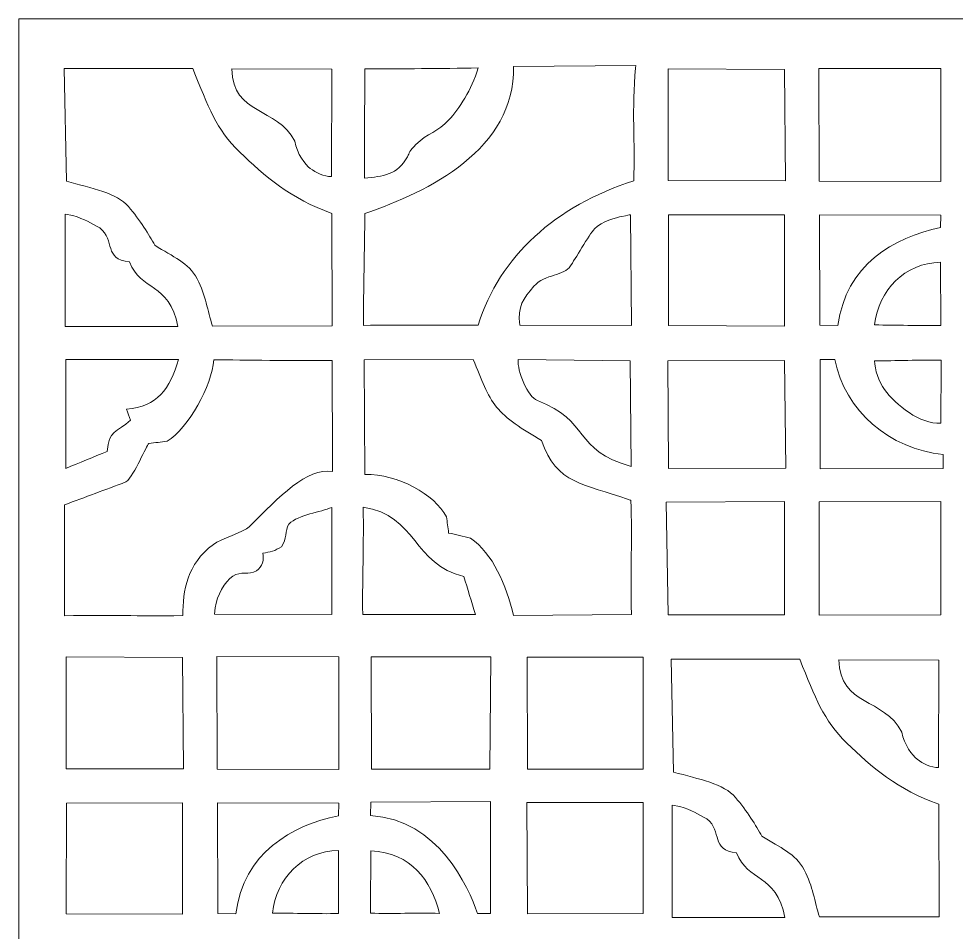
# Model space of a CAD drawing. Header units: centimetres. Extents: x -27.5 to -14.9, y -9.5 to -3.6.
# Drawn here: x -27.5 to -24.492, y -6.573 to -3.642 of the extents above; entities that cross this region are included whole.
import ezdxf

# ---------------------------------------------------------------- set-up
doc = ezdxf.new("R2010")
doc.units = ezdxf.units.CM
doc.header["$MEASUREMENT"] = 0
doc.layers.add('layer 1', color=7, linetype='Continuous')

msp = doc.modelspace()

# ---------------------------------------------------------------- linework, layer by layer
at = {"layer": 'layer 1', "color": 250, "lineweight": 9}
msp.add_open_spline([(-27.50001, -3.64187), (-27.50001, -3.64187), (-21.45817, -3.64187), (-21.45817, -3.64187), (-21.45817, -3.64187), (-21.45817, -3.64187), (-21.45817, -9.5), (-21.45817, -9.5), (-21.45817, -9.5), (-21.45817, -9.5), (-27.50001, -9.5), (-27.50001, -9.5), (-27.50001, -9.5), (-27.50001, -9.5), (-27.50001, -3.64187), (-27.50001, -3.64187)], degree=3, knots=[0, 0, 0, 0, 0.2, 0.2, 0.2, 0.2, 0.4, 0.4, 0.4, 0.4, 0.6, 0.6, 0.6, 0.6, 1, 1, 1, 1], dxfattribs=at)
at = {"layer": 'layer 1', "color": 7, "lineweight": 9}
for points, knots in [([(-26.49482, -4.6275), (-26.49482, -4.6275), (-26.49567, -4.26626), (-26.49567, -4.26626), (-26.49567, -4.26626), (-26.62555, -4.22126), (-26.7141, -4.14481), (-26.79067, -4.07013), (-26.79067, -4.07013), (-26.86724, -3.99545), (-26.8911, -3.92602), (-26.94201, -3.80097), (-26.94201, -3.80097), (-26.94201, -3.80097), (-27.35416, -3.80103), (-27.35416, -3.80103), (-27.35416, -3.80103), (-27.35416, -3.80103), (-27.34705, -4.16297), (-27.34705, -4.16297), (-27.34705, -4.16297), (-27.26473, -4.18613), (-27.18499, -4.20033), (-27.14802, -4.24432), (-27.14802, -4.24432), (-27.11104, -4.28831), (-27.08169, -4.33556), (-27.06364, -4.36833), (-27.06364, -4.36833), (-27.00399, -4.40687), (-26.95624, -4.4229), (-26.92769, -4.47689), (-26.92769, -4.47689), (-26.89914, -4.53089), (-26.89493, -4.57749), (-26.87854, -4.62776), (-26.87854, -4.62776), (-26.87854, -4.62776), (-26.49482, -4.6275), (-26.49482, -4.6275)], [0, 0, 0, 0, 0.0909091, 0.0909091, 0.0909091, 0.0909091, 0.1818182, 0.1818182, 0.1818182, 0.1818182, 0.2727273, 0.2727273, 0.2727273, 0.2727273, 0.3636364, 0.3636364, 0.3636364, 0.3636364, 0.4545455, 0.4545455, 0.4545455, 0.4545455, 0.5454545, 0.5454545, 0.5454545, 0.5454545, 0.6363636, 0.6363636, 0.6363636, 0.6363636, 0.7272727, 0.7272727, 0.7272727, 0.7272727, 0.8181818, 0.8181818, 0.8181818, 0.8181818, 1, 1, 1, 1]), ([(-26.81628, -3.80266), (-26.81242, -3.95389), (-26.67229, -3.92266), (-26.61414, -4.03492), (-26.61414, -4.03492), (-26.60813, -4.07475), (-26.58011, -4.11075), (-26.56508, -4.12202), (-26.56508, -4.12202), (-26.54657, -4.13593), (-26.52161, -4.14881), (-26.49634, -4.1484), (-26.49634, -4.1484), (-26.49634, -4.1484), (-26.4958, -3.80347), (-26.4958, -3.80347), (-26.4958, -3.80347), (-26.4958, -3.80347), (-26.81628, -3.80266), (-26.81628, -3.80266)], [0, 0, 0, 0, 0.1666667, 0.1666667, 0.1666667, 0.1666667, 0.3333333, 0.3333333, 0.3333333, 0.3333333, 0.5, 0.5, 0.5, 0.5, 0.6666667, 0.6666667, 0.6666667, 0.6666667, 1, 1, 1, 1]), ([(-25.91227, -3.7951), (-25.90779, -4.06079), (-26.18276, -4.19634), (-26.38996, -4.26666), (-26.38996, -4.26666), (-26.39, -4.38139), (-26.39434, -4.51088), (-26.39441, -4.6256), (-26.39441, -4.6256), (-26.27193, -4.62358), (-26.14854, -4.62676), (-26.02608, -4.62474), (-26.02608, -4.62474), (-25.95678, -4.40369), (-25.77813, -4.24225), (-25.52702, -4.16209), (-25.52702, -4.16209), (-25.52222, -4.04155), (-25.53358, -3.93011), (-25.52133, -3.80032), (-25.52133, -3.80032), (-25.52133, -3.80032), (-25.52026, -3.79239), (-25.52026, -3.79239), (-25.52026, -3.79239), (-25.52026, -3.79239), (-25.91227, -3.7951), (-25.91227, -3.7951)], [0, 0, 0, 0, 0.125, 0.125, 0.125, 0.125, 0.25, 0.25, 0.25, 0.25, 0.375, 0.375, 0.375, 0.375, 0.5, 0.5, 0.5, 0.5, 0.625, 0.625, 0.625, 0.625, 0.75, 0.75, 0.75, 0.75, 1, 1, 1, 1]), ([(-26.39006, -3.80243), (-26.39006, -3.80243), (-26.3901, -3.82633), (-26.3901, -3.82633), (-26.3901, -3.82633), (-26.39023, -3.93522), (-26.3904, -4.04413), (-26.39053, -4.15302), (-26.39053, -4.15302), (-26.33287, -4.1484), (-26.28395, -4.14268), (-26.25294, -4.0846), (-26.25294, -4.0846), (-26.24595, -4.07149), (-26.24728, -4.06644), (-26.22577, -4.04522), (-26.22577, -4.04522), (-26.19051, -4.01042), (-26.15244, -4.00329), (-26.12031, -3.9667), (-26.12031, -3.9667), (-26.08818, -3.93012), (-26.04654, -3.87093), (-26.02576, -3.79982), (-26.02576, -3.79982), (-26.14601, -3.8018), (-26.26979, -3.80263), (-26.39006, -3.80243)], [0, 0, 0, 0, 0.125, 0.125, 0.125, 0.125, 0.25, 0.25, 0.25, 0.25, 0.375, 0.375, 0.375, 0.375, 0.5, 0.5, 0.5, 0.5, 0.625, 0.625, 0.625, 0.625, 0.75, 0.75, 0.75, 0.75, 1, 1, 1, 1]), ([(-25.41617, -3.80237), (-25.41617, -3.80237), (-25.41604, -4.16135), (-25.41604, -4.16135), (-25.41604, -4.16135), (-25.41604, -4.16135), (-25.0403, -4.16173), (-25.0403, -4.16173), (-25.0403, -4.16173), (-25.0403, -4.16173), (-25.04293, -3.8042), (-25.04293, -3.8042), (-25.04293, -3.8042), (-25.04293, -3.8042), (-25.41617, -3.80237), (-25.41617, -3.80237)], [0, 0, 0, 0, 0.2, 0.2, 0.2, 0.2, 0.4, 0.4, 0.4, 0.4, 0.6, 0.6, 0.6, 0.6, 1, 1, 1, 1]), ([(-24.93275, -3.8013), (-24.93275, -3.8013), (-24.93181, -4.16253), (-24.93181, -4.16253), (-24.93181, -4.16253), (-24.93181, -4.16253), (-24.54161, -4.16362), (-24.54161, -4.16362), (-24.54161, -4.16362), (-24.54161, -4.16362), (-24.54127, -3.80163), (-24.54127, -3.80163), (-24.54127, -3.80163), (-24.54127, -3.80163), (-24.93275, -3.8013), (-24.93275, -3.8013)], [0, 0, 0, 0, 0.2, 0.2, 0.2, 0.2, 0.4, 0.4, 0.4, 0.4, 0.6, 0.6, 0.6, 0.6, 1, 1, 1, 1]), ([(-27.32682, -4.27359), (-27.32682, -4.27359), (-27.35095, -4.26867), (-27.35095, -4.26867), (-27.35095, -4.26867), (-27.35095, -4.26867), (-27.35101, -4.62974), (-27.35101, -4.62974), (-27.35101, -4.62974), (-27.23047, -4.62969), (-27.10988, -4.62964), (-26.98934, -4.62959), (-26.98934, -4.62959), (-27.01849, -4.48534), (-27.1094, -4.51654), (-27.14443, -4.42214), (-27.14443, -4.42214), (-27.2298, -4.41234), (-27.18892, -4.35481), (-27.23957, -4.31287), (-27.23957, -4.31287), (-27.27006, -4.2978), (-27.28661, -4.28485), (-27.32682, -4.27359)], [0, 0, 0, 0, 0.1428571, 0.1428571, 0.1428571, 0.1428571, 0.2857143, 0.2857143, 0.2857143, 0.2857143, 0.4285714, 0.4285714, 0.4285714, 0.4285714, 0.5714286, 0.5714286, 0.5714286, 0.5714286, 0.7142857, 0.7142857, 0.7142857, 0.7142857, 1, 1, 1, 1]), ([(-25.56482, -4.27604), (-25.58248, -4.27954), (-25.62896, -4.29227), (-25.65282, -4.31583), (-25.65282, -4.31583), (-25.67009, -4.33292), (-25.71703, -4.41805), (-25.73027, -4.43492), (-25.73027, -4.43492), (-25.74871, -4.46744), (-25.81245, -4.45997), (-25.84734, -4.50006), (-25.84734, -4.50006), (-25.88222, -4.54015), (-25.89955, -4.56396), (-25.89275, -4.62529), (-25.89275, -4.62529), (-25.89275, -4.62529), (-25.53457, -4.62576), (-25.53457, -4.62576), (-25.53457, -4.62576), (-25.53457, -4.62576), (-25.53685, -4.27063), (-25.53685, -4.27063), (-25.53685, -4.27063), (-25.54269, -4.27072), (-25.54717, -4.27253), (-25.56482, -4.27604)], [0, 0, 0, 0, 0.125, 0.125, 0.125, 0.125, 0.25, 0.25, 0.25, 0.25, 0.375, 0.375, 0.375, 0.375, 0.5, 0.5, 0.5, 0.5, 0.625, 0.625, 0.625, 0.625, 0.75, 0.75, 0.75, 0.75, 1, 1, 1, 1]), ([(-25.04314, -4.27058), (-25.04314, -4.27058), (-25.41565, -4.27141), (-25.41565, -4.27141), (-25.41565, -4.27141), (-25.41565, -4.27141), (-25.41591, -4.6266), (-25.41591, -4.6266), (-25.41591, -4.6266), (-25.41591, -4.6266), (-25.04329, -4.62794), (-25.04329, -4.62794), (-25.04329, -4.62794), (-25.04329, -4.62794), (-25.04314, -4.27058), (-25.04314, -4.27058)], [0, 0, 0, 0, 0.2, 0.2, 0.2, 0.2, 0.4, 0.4, 0.4, 0.4, 0.6, 0.6, 0.6, 0.6, 1, 1, 1, 1]), ([(-24.92984, -4.62546), (-24.92984, -4.62546), (-24.87166, -4.6265), (-24.87166, -4.6265), (-24.87166, -4.6265), (-24.84692, -4.43119), (-24.69378, -4.34345), (-24.54262, -4.31178), (-24.54262, -4.31178), (-24.54262, -4.31178), (-24.54168, -4.27181), (-24.54168, -4.27181), (-24.54168, -4.27181), (-24.54168, -4.27181), (-24.93098, -4.2709), (-24.93098, -4.2709), (-24.93098, -4.2709), (-24.93098, -4.2709), (-24.92984, -4.62546), (-24.92984, -4.62546)], [0, 0, 0, 0, 0.1666667, 0.1666667, 0.1666667, 0.1666667, 0.3333333, 0.3333333, 0.3333333, 0.3333333, 0.5, 0.5, 0.5, 0.5, 0.6666667, 0.6666667, 0.6666667, 0.6666667, 1, 1, 1, 1]), ([(-24.75414, -4.62443), (-24.68262, -4.62445), (-24.61304, -4.62711), (-24.54205, -4.62594), (-24.54205, -4.62594), (-24.54205, -4.62594), (-24.54246, -4.42328), (-24.54246, -4.42328), (-24.54246, -4.42328), (-24.65735, -4.42518), (-24.74199, -4.512), (-24.75414, -4.62443)], [0, 0, 0, 0, 0.25, 0.25, 0.25, 0.25, 0.5, 0.5, 0.5, 0.5, 1, 1, 1, 1]), ([(-26.97403, -5.55687), (-26.97226, -5.47627), (-26.96167, -5.39228), (-26.87545, -5.32829), (-26.87545, -5.32829), (-26.85268, -5.31141), (-26.77616, -5.28792), (-26.7603, -5.27188), (-26.7603, -5.27188), (-26.66331, -5.17372), (-26.57592, -5.08285), (-26.49325, -5.09416), (-26.49325, -5.09416), (-26.49326, -4.97556), (-26.4945, -4.85693), (-26.49451, -4.73831), (-26.49451, -4.73831), (-26.62105, -4.73991), (-26.77587, -4.7365), (-26.87386, -4.73612), (-26.87386, -4.73612), (-26.88097, -4.81901), (-26.9543, -4.9547), (-27.02409, -4.99767), (-27.02409, -4.99767), (-27.0435, -4.99994), (-27.06291, -5.0022), (-27.08232, -5.00446), (-27.08232, -5.00446), (-27.092, -5.01161), (-27.12677, -5.10443), (-27.15611, -5.12818), (-27.15611, -5.12818), (-27.22181, -5.1526), (-27.28753, -5.17704), (-27.35323, -5.20144), (-27.35323, -5.20144), (-27.35323, -5.32006), (-27.35321, -5.43869), (-27.3532, -5.55729), (-27.3532, -5.55729), (-27.19379, -5.55392), (-27.12819, -5.55928), (-26.97403, -5.55687)], [0, 0, 0, 0, 0.0833333, 0.0833333, 0.0833333, 0.0833333, 0.1666667, 0.1666667, 0.1666667, 0.1666667, 0.25, 0.25, 0.25, 0.25, 0.3333333, 0.3333333, 0.3333333, 0.3333333, 0.4166667, 0.4166667, 0.4166667, 0.4166667, 0.5, 0.5, 0.5, 0.5, 0.5833333, 0.5833333, 0.5833333, 0.5833333, 0.6666667, 0.6666667, 0.6666667, 0.6666667, 0.75, 0.75, 0.75, 0.75, 0.8333333, 0.8333333, 0.8333333, 0.8333333, 1, 1, 1, 1]), ([(-27.34928, -4.7347), (-27.34928, -4.7347), (-27.34933, -5.08471), (-27.34933, -5.08471), (-27.34933, -5.08471), (-27.30492, -5.06648), (-27.26048, -5.04824), (-27.21607, -5.03001), (-27.21607, -5.03001), (-27.21281, -4.96209), (-27.18382, -4.96962), (-27.14188, -4.92961), (-27.14188, -4.92961), (-27.14596, -4.91802), (-27.15005, -4.90642), (-27.15413, -4.89482), (-27.15413, -4.89482), (-27.05557, -4.88721), (-27.01567, -4.82882), (-26.98701, -4.73501), (-26.98701, -4.73501), (-26.98701, -4.73501), (-26.99926, -4.73475), (-26.99926, -4.73475), (-26.99926, -4.73475), (-27.11592, -4.73474), (-27.23262, -4.73472), (-27.34928, -4.7347)], [0, 0, 0, 0, 0.125, 0.125, 0.125, 0.125, 0.25, 0.25, 0.25, 0.25, 0.375, 0.375, 0.375, 0.375, 0.5, 0.5, 0.5, 0.5, 0.625, 0.625, 0.625, 0.625, 0.75, 0.75, 0.75, 0.75, 1, 1, 1, 1]), ([(-26.39179, -4.73677), (-26.39179, -4.73677), (-26.3902, -5.10393), (-26.3902, -5.10393), (-26.3902, -5.10393), (-26.28061, -5.10207), (-26.16705, -5.16853), (-26.12758, -5.23954), (-26.12758, -5.23954), (-26.12535, -5.25701), (-26.12312, -5.27448), (-26.12089, -5.29193), (-26.12089, -5.29193), (-26.09746, -5.29738), (-26.07403, -5.30283), (-26.05062, -5.30828), (-26.05062, -5.30828), (-25.97836, -5.35771), (-25.93723, -5.4584), (-25.91234, -5.55683), (-25.91234, -5.55683), (-25.91234, -5.55683), (-25.53437, -5.55352), (-25.53437, -5.55352), (-25.53437, -5.55352), (-25.53698, -5.39437), (-25.53214, -5.32028), (-25.53602, -5.18658), (-25.53602, -5.18658), (-25.53988, -5.18616), (-25.54293, -5.18436), (-25.54699, -5.18325), (-25.54699, -5.18325), (-25.68337, -5.13471), (-25.77628, -5.13564), (-25.82244, -4.99533), (-25.82244, -4.99533), (-25.88529, -4.95858), (-25.93639, -4.9251), (-25.96739, -4.88792), (-25.96739, -4.88792), (-25.9984, -4.85073), (-26.01251, -4.79978), (-26.04264, -4.73552), (-26.04264, -4.73552), (-26.04264, -4.73552), (-26.39179, -4.73677), (-26.39179, -4.73677)], [0, 0, 0, 0, 0.0769231, 0.0769231, 0.0769231, 0.0769231, 0.1538462, 0.1538462, 0.1538462, 0.1538462, 0.2307692, 0.2307692, 0.2307692, 0.2307692, 0.3076923, 0.3076923, 0.3076923, 0.3076923, 0.3846154, 0.3846154, 0.3846154, 0.3846154, 0.4615385, 0.4615385, 0.4615385, 0.4615385, 0.5384615, 0.5384615, 0.5384615, 0.5384615, 0.6153846, 0.6153846, 0.6153846, 0.6153846, 0.6923077, 0.6923077, 0.6923077, 0.6923077, 0.7692308, 0.7692308, 0.7692308, 0.7692308, 0.8461538, 0.8461538, 0.8461538, 0.8461538, 1, 1, 1, 1]), ([(-25.89771, -4.7351), (-25.90142, -4.77293), (-25.86705, -4.85463), (-25.83622, -4.86721), (-25.83622, -4.86721), (-25.66716, -4.92961), (-25.72227, -5.02698), (-25.53523, -5.07808), (-25.53523, -5.07808), (-25.53523, -5.07808), (-25.53809, -4.73991), (-25.53809, -4.73991), (-25.53809, -4.73991), (-25.53809, -4.73991), (-25.89771, -4.7351), (-25.89771, -4.7351)], [0, 0, 0, 0, 0.2, 0.2, 0.2, 0.2, 0.4, 0.4, 0.4, 0.4, 0.6, 0.6, 0.6, 0.6, 1, 1, 1, 1]), ([(-25.41771, -4.73912), (-25.41771, -4.73912), (-25.41586, -5.08472), (-25.41586, -5.08472), (-25.41586, -5.08472), (-25.41586, -5.08472), (-25.03927, -5.08395), (-25.03927, -5.08395), (-25.03927, -5.08395), (-25.03927, -5.08395), (-25.04297, -4.73875), (-25.04297, -4.73875), (-25.04297, -4.73875), (-25.04297, -4.73875), (-25.41771, -4.73912), (-25.41771, -4.73912)], [0, 0, 0, 0, 0.2, 0.2, 0.2, 0.2, 0.4, 0.4, 0.4, 0.4, 0.6, 0.6, 0.6, 0.6, 1, 1, 1, 1]), ([(-24.92837, -4.73555), (-24.92838, -4.85222), (-24.92838, -4.96891), (-24.9284, -5.08556), (-24.9284, -5.08556), (-24.9284, -5.08556), (-24.53466, -5.0852), (-24.53466, -5.0852), (-24.53466, -5.0852), (-24.53466, -5.0852), (-24.53429, -5.03993), (-24.53429, -5.03993), (-24.53429, -5.03993), (-24.70612, -5.0219), (-24.84962, -4.90114), (-24.88171, -4.73478), (-24.88171, -4.73478), (-24.89727, -4.73503), (-24.91284, -4.73529), (-24.92837, -4.73555)], [0, 0, 0, 0, 0.1666667, 0.1666667, 0.1666667, 0.1666667, 0.3333333, 0.3333333, 0.3333333, 0.3333333, 0.5, 0.5, 0.5, 0.5, 0.6666667, 0.6666667, 0.6666667, 0.6666667, 1, 1, 1, 1]), ([(-24.75439, -4.73915), (-24.75325, -4.76837), (-24.74143, -4.80614), (-24.72262, -4.83133), (-24.72262, -4.83133), (-24.68538, -4.88115), (-24.60935, -4.94376), (-24.54219, -4.93959), (-24.54219, -4.93959), (-24.54206, -4.87348), (-24.53962, -4.8032), (-24.54071, -4.73711), (-24.54071, -4.73711), (-24.60684, -4.73626), (-24.68828, -4.74), (-24.75439, -4.73915)], [0, 0, 0, 0, 0.2, 0.2, 0.2, 0.2, 0.4, 0.4, 0.4, 0.4, 0.6, 0.6, 0.6, 0.6, 1, 1, 1, 1]), ([(-25.42251, -5.19289), (-25.42251, -5.19289), (-25.41652, -5.55448), (-25.41652, -5.55448), (-25.41652, -5.55448), (-25.41652, -5.55448), (-25.04291, -5.55483), (-25.04291, -5.55483), (-25.04291, -5.55483), (-25.04291, -5.55483), (-25.04306, -5.19047), (-25.04306, -5.19047), (-25.04306, -5.19047), (-25.04306, -5.19047), (-25.42251, -5.19289), (-25.42251, -5.19289)], [0, 0, 0, 0, 0.2, 0.2, 0.2, 0.2, 0.4, 0.4, 0.4, 0.4, 0.6, 0.6, 0.6, 0.6, 1, 1, 1, 1]), ([(-24.54214, -5.19128), (-24.54214, -5.19128), (-24.93166, -5.19143), (-24.93166, -5.19143), (-24.93166, -5.19143), (-24.93166, -5.19143), (-24.93239, -5.555), (-24.93239, -5.555), (-24.93239, -5.555), (-24.93239, -5.555), (-24.5417, -5.55412), (-24.5417, -5.55412), (-24.5417, -5.55412), (-24.5417, -5.55412), (-24.54214, -5.19128), (-24.54214, -5.19128)], [0, 0, 0, 0, 0.2, 0.2, 0.2, 0.2, 0.4, 0.4, 0.4, 0.4, 0.6, 0.6, 0.6, 0.6, 1, 1, 1, 1]), ([(-26.49575, -5.20983), (-26.53116, -5.22545), (-26.60096, -5.23198), (-26.634, -5.26312), (-26.634, -5.26312), (-26.64633, -5.28465), (-26.63949, -5.31176), (-26.65684, -5.33579), (-26.65684, -5.33579), (-26.67718, -5.34914), (-26.69444, -5.35388), (-26.71662, -5.35619), (-26.71662, -5.35619), (-26.71246, -5.37645), (-26.71853, -5.40045), (-26.73724, -5.41295), (-26.73724, -5.41295), (-26.76293, -5.42888), (-26.78661, -5.41256), (-26.81327, -5.43043), (-26.81327, -5.43043), (-26.83993, -5.44831), (-26.86362, -5.49133), (-26.86944, -5.53181), (-26.86944, -5.53181), (-26.86944, -5.53181), (-26.87247, -5.55282), (-26.87247, -5.55282), (-26.87247, -5.55282), (-26.87247, -5.55282), (-26.49544, -5.55292), (-26.49544, -5.55292), (-26.49544, -5.55292), (-26.49544, -5.55292), (-26.49575, -5.20983), (-26.49575, -5.20983)], [0, 0, 0, 0, 0.1, 0.1, 0.1, 0.1, 0.2, 0.2, 0.2, 0.2, 0.3, 0.3, 0.3, 0.3, 0.4, 0.4, 0.4, 0.4, 0.5, 0.5, 0.5, 0.5, 0.6, 0.6, 0.6, 0.6, 0.7, 0.7, 0.7, 0.7, 0.8, 0.8, 0.8, 0.8, 1, 1, 1, 1]), ([(-26.39659, -5.55316), (-26.27603, -5.55312), (-26.15544, -5.55307), (-26.0349, -5.55302), (-26.0349, -5.55302), (-26.04724, -5.5124), (-26.05958, -5.47175), (-26.07192, -5.43113), (-26.07192, -5.43113), (-26.23395, -5.39472), (-26.22257, -5.23403), (-26.39542, -5.20907), (-26.39542, -5.20907), (-26.39186, -5.27205), (-26.39782, -5.4342), (-26.39659, -5.55316)], [0, 0, 0, 0, 0.2, 0.2, 0.2, 0.2, 0.4, 0.4, 0.4, 0.4, 0.6, 0.6, 0.6, 0.6, 1, 1, 1, 1]), ([(-27.34783, -5.68944), (-27.34783, -5.68944), (-27.3477, -6.04841), (-27.3477, -6.04841), (-27.3477, -6.04841), (-27.3477, -6.04841), (-26.97196, -6.0488), (-26.97196, -6.0488), (-26.97196, -6.0488), (-26.97196, -6.0488), (-26.97459, -5.69127), (-26.97459, -5.69127), (-26.97459, -5.69127), (-26.97459, -5.69127), (-27.34783, -5.68944), (-27.34783, -5.68944)], [0, 0, 0, 0, 0.2, 0.2, 0.2, 0.2, 0.4, 0.4, 0.4, 0.4, 0.6, 0.6, 0.6, 0.6, 1, 1, 1, 1]), ([(-26.86441, -5.68836), (-26.86441, -5.68836), (-26.86346, -6.0496), (-26.86346, -6.0496), (-26.86346, -6.0496), (-26.86346, -6.0496), (-26.47327, -6.05069), (-26.47327, -6.05069), (-26.47327, -6.05069), (-26.47327, -6.05069), (-26.47293, -5.68869), (-26.47293, -5.68869), (-26.47293, -5.68869), (-26.47293, -5.68869), (-26.86441, -5.68836), (-26.86441, -5.68836)], [0, 0, 0, 0, 0.2, 0.2, 0.2, 0.2, 0.4, 0.4, 0.4, 0.4, 0.6, 0.6, 0.6, 0.6, 1, 1, 1, 1]), ([(-26.36967, -5.68946), (-26.36967, -5.68946), (-26.368, -6.04975), (-26.368, -6.04975), (-26.368, -6.04975), (-26.368, -6.04975), (-25.98862, -6.04975), (-25.98862, -6.04975), (-25.98862, -6.04975), (-25.98862, -6.04975), (-25.98567, -5.68966), (-25.98567, -5.68966), (-25.98567, -5.68966), (-25.98567, -5.68966), (-26.36967, -5.68946), (-26.36967, -5.68946)], [0, 0, 0, 0, 0.2, 0.2, 0.2, 0.2, 0.4, 0.4, 0.4, 0.4, 0.6, 0.6, 0.6, 0.6, 1, 1, 1, 1]), ([(-25.86877, -5.69021), (-25.86877, -5.69021), (-25.8678, -6.04929), (-25.8678, -6.04929), (-25.8678, -6.04929), (-25.8678, -6.04929), (-25.49641, -6.04953), (-25.49641, -6.04953), (-25.49641, -6.04953), (-25.49641, -6.04953), (-25.49687, -5.68983), (-25.49687, -5.68983), (-25.49687, -5.68983), (-25.49687, -5.68983), (-25.86877, -5.69021), (-25.86877, -5.69021)], [0, 0, 0, 0, 0.2, 0.2, 0.2, 0.2, 0.4, 0.4, 0.4, 0.4, 0.6, 0.6, 0.6, 0.6, 1, 1, 1, 1]), ([(-24.54717, -6.52348), (-24.54717, -6.52348), (-24.54802, -6.16223), (-24.54802, -6.16223), (-24.54802, -6.16223), (-24.67789, -6.11724), (-24.76644, -6.04079), (-24.84301, -5.96611), (-24.84301, -5.96611), (-24.91958, -5.89143), (-24.94344, -5.822), (-24.99436, -5.69695), (-24.99436, -5.69695), (-24.99436, -5.69695), (-25.4065, -5.697), (-25.4065, -5.697), (-25.4065, -5.697), (-25.4065, -5.697), (-25.3994, -6.05895), (-25.3994, -6.05895), (-25.3994, -6.05895), (-25.31707, -6.08211), (-25.23734, -6.09631), (-25.20036, -6.1403), (-25.20036, -6.1403), (-25.16339, -6.18429), (-25.13404, -6.23154), (-25.11599, -6.2643), (-25.11599, -6.2643), (-25.05634, -6.30285), (-25.00859, -6.31887), (-24.98004, -6.37287), (-24.98004, -6.37287), (-24.95148, -6.42687), (-24.94728, -6.47347), (-24.93089, -6.52374), (-24.93089, -6.52374), (-24.93089, -6.52374), (-24.54717, -6.52348), (-24.54717, -6.52348)], [0, 0, 0, 0, 0.0909091, 0.0909091, 0.0909091, 0.0909091, 0.1818182, 0.1818182, 0.1818182, 0.1818182, 0.2727273, 0.2727273, 0.2727273, 0.2727273, 0.3636364, 0.3636364, 0.3636364, 0.3636364, 0.4545455, 0.4545455, 0.4545455, 0.4545455, 0.5454545, 0.5454545, 0.5454545, 0.5454545, 0.6363636, 0.6363636, 0.6363636, 0.6363636, 0.7272727, 0.7272727, 0.7272727, 0.7272727, 0.8181818, 0.8181818, 0.8181818, 0.8181818, 1, 1, 1, 1]), ([(-24.86863, -5.69864), (-24.86477, -5.84987), (-24.72464, -5.81864), (-24.66648, -5.9309), (-24.66648, -5.9309), (-24.66048, -5.97073), (-24.63246, -6.00672), (-24.61743, -6.018), (-24.61743, -6.018), (-24.59892, -6.0319), (-24.57395, -6.04479), (-24.54868, -6.04437), (-24.54868, -6.04437), (-24.54868, -6.04437), (-24.54815, -5.69945), (-24.54815, -5.69945), (-24.54815, -5.69945), (-24.54815, -5.69945), (-24.86863, -5.69864), (-24.86863, -5.69864)], [0, 0, 0, 0, 0.1666667, 0.1666667, 0.1666667, 0.1666667, 0.3333333, 0.3333333, 0.3333333, 0.3333333, 0.5, 0.5, 0.5, 0.5, 0.6666667, 0.6666667, 0.6666667, 0.6666667, 1, 1, 1, 1]), ([(-26.9748, -6.15765), (-26.9748, -6.15765), (-27.3473, -6.15848), (-27.3473, -6.15848), (-27.3473, -6.15848), (-27.3473, -6.15848), (-27.34757, -6.51367), (-27.34757, -6.51367), (-27.34757, -6.51367), (-27.34757, -6.51367), (-26.97494, -6.51501), (-26.97494, -6.51501), (-26.97494, -6.51501), (-26.97494, -6.51501), (-26.9748, -6.15765), (-26.9748, -6.15765)], [0, 0, 0, 0, 0.2, 0.2, 0.2, 0.2, 0.4, 0.4, 0.4, 0.4, 0.6, 0.6, 0.6, 0.6, 1, 1, 1, 1]), ([(-26.8615, -6.51253), (-26.8615, -6.51253), (-26.80332, -6.51357), (-26.80332, -6.51357), (-26.80332, -6.51357), (-26.77858, -6.31826), (-26.62544, -6.23052), (-26.47428, -6.19885), (-26.47428, -6.19885), (-26.47428, -6.19885), (-26.47334, -6.15887), (-26.47334, -6.15887), (-26.47334, -6.15887), (-26.47334, -6.15887), (-26.86264, -6.15797), (-26.86264, -6.15797), (-26.86264, -6.15797), (-26.86264, -6.15797), (-26.8615, -6.51253), (-26.8615, -6.51253)], [0, 0, 0, 0, 0.1666667, 0.1666667, 0.1666667, 0.1666667, 0.3333333, 0.3333333, 0.3333333, 0.3333333, 0.5, 0.5, 0.5, 0.5, 0.6666667, 0.6666667, 0.6666667, 0.6666667, 1, 1, 1, 1]), ([(-26.37077, -6.15524), (-26.37077, -6.15524), (-26.37158, -6.19828), (-26.37158, -6.19828), (-26.37158, -6.19828), (-26.15194, -6.21228), (-26.05868, -6.42691), (-26.02767, -6.5129), (-26.02767, -6.5129), (-26.01408, -6.51268), (-26.00047, -6.51317), (-25.98687, -6.51294), (-25.98687, -6.51294), (-25.98687, -6.51294), (-25.98692, -6.15318), (-25.98692, -6.15318), (-25.98692, -6.15318), (-25.98692, -6.15318), (-26.37077, -6.15524), (-26.37077, -6.15524)], [0, 0, 0, 0, 0.1666667, 0.1666667, 0.1666667, 0.1666667, 0.3333333, 0.3333333, 0.3333333, 0.3333333, 0.5, 0.5, 0.5, 0.5, 0.6666667, 0.6666667, 0.6666667, 0.6666667, 1, 1, 1, 1]), ([(-25.49694, -6.15682), (-25.49694, -6.15682), (-25.84102, -6.15662), (-25.84102, -6.15662), (-25.84102, -6.15662), (-25.84102, -6.15662), (-25.87018, -6.1571), (-25.87018, -6.1571), (-25.87018, -6.1571), (-25.87018, -6.1571), (-25.86742, -6.51345), (-25.86742, -6.51345), (-25.86742, -6.51345), (-25.86742, -6.51345), (-25.49689, -6.51315), (-25.49689, -6.51315), (-25.49689, -6.51315), (-25.49689, -6.51315), (-25.49694, -6.15682), (-25.49694, -6.15682)], [0, 0, 0, 0, 0.1666667, 0.1666667, 0.1666667, 0.1666667, 0.3333333, 0.3333333, 0.3333333, 0.3333333, 0.5, 0.5, 0.5, 0.5, 0.6666667, 0.6666667, 0.6666667, 0.6666667, 1, 1, 1, 1]), ([(-25.37917, -6.16956), (-25.37917, -6.16956), (-25.4033, -6.16464), (-25.4033, -6.16464), (-25.4033, -6.16464), (-25.4033, -6.16464), (-25.40336, -6.52571), (-25.40336, -6.52571), (-25.40336, -6.52571), (-25.28282, -6.52566), (-25.16223, -6.52562), (-25.04169, -6.52557), (-25.04169, -6.52557), (-25.07084, -6.38132), (-25.16174, -6.41252), (-25.19678, -6.31812), (-25.19678, -6.31812), (-25.28215, -6.30831), (-25.24127, -6.25078), (-25.29192, -6.20885), (-25.29192, -6.20885), (-25.32241, -6.19378), (-25.33896, -6.18082), (-25.37917, -6.16956)], [0, 0, 0, 0, 0.1428571, 0.1428571, 0.1428571, 0.1428571, 0.2857143, 0.2857143, 0.2857143, 0.2857143, 0.4285714, 0.4285714, 0.4285714, 0.4285714, 0.5714286, 0.5714286, 0.5714286, 0.5714286, 0.7142857, 0.7142857, 0.7142857, 0.7142857, 1, 1, 1, 1]), ([(-26.6858, -6.5115), (-26.61428, -6.51152), (-26.5447, -6.51418), (-26.47371, -6.513), (-26.47371, -6.513), (-26.47371, -6.513), (-26.47412, -6.31035), (-26.47412, -6.31035), (-26.47412, -6.31035), (-26.58901, -6.31224), (-26.67365, -6.39907), (-26.6858, -6.5115)], [0, 0, 0, 0, 0.25, 0.25, 0.25, 0.25, 0.5, 0.5, 0.5, 0.5, 1, 1, 1, 1]), ([(-26.37008, -6.31184), (-26.37093, -6.37796), (-26.3711, -6.44594), (-26.37197, -6.51207), (-26.37197, -6.51207), (-26.29806, -6.51279), (-26.22415, -6.51156), (-26.15025, -6.51228), (-26.15025, -6.51228), (-26.17781, -6.40483), (-26.23959, -6.31875), (-26.37008, -6.31184)], [0, 0, 0, 0, 0.25, 0.25, 0.25, 0.25, 0.5, 0.5, 0.5, 0.5, 1, 1, 1, 1])]:
    msp.add_open_spline(points, degree=3, knots=knots, dxfattribs=at)

doc.saveas('drawing.dxf')
